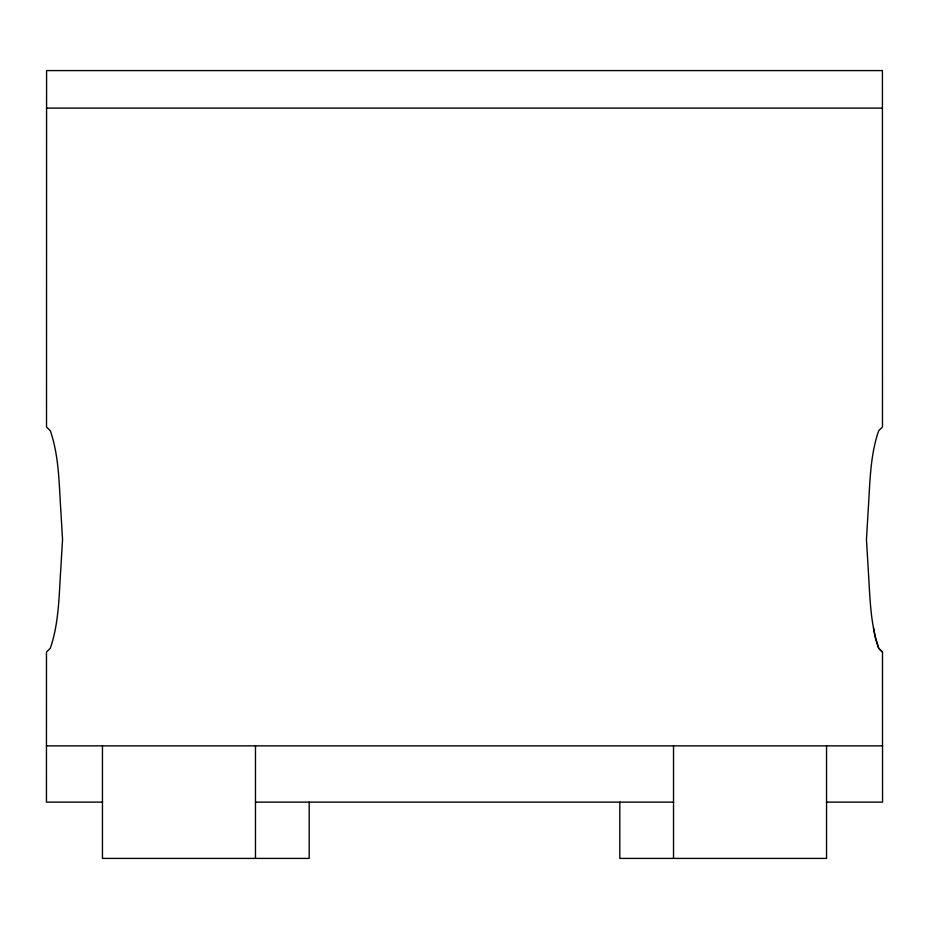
<?xml version="1.0" encoding="UTF-8"?>
<svg xmlns="http://www.w3.org/2000/svg" width="929" height="929" viewBox="0 0 929 929"><rect width="100%" height="100%" fill="white"/><g stroke="black" fill="none" stroke-linecap="round" stroke-linejoin="round"><path stroke-width="1.39" d="M102.457 802.133L46.45 802.133L46.473 652.077L50.305 648.245C58.945 623.15 58.98 596.128 60.733 569.918L62.545 539.528L60.745 509.138C59.003 482.929 58.98 455.918 50.352 430.824L46.52 426.98L46.578 70.592L882.422 70.592L882.48 426.98L878.648 430.824C870.02 455.918 869.997 482.929 868.255 509.138L866.455 539.528L868.267 569.918C870.009 596.128 870.09 623.127 878.671 648.245L882.48 652.077L882.55 802.133L826.543 802.133M46.578 108.112L882.422 108.112M46.45 745.859L882.55 745.859M255.475 802.133L673.525 802.133M882.48 652.077L878.695 648.245L875.118 636.992L873.55 627.876M826.543 745.859L826.543 858.408L619.817 858.408L619.817 802.133M673.525 745.859L673.525 858.408M309.183 802.133L309.183 858.408L102.457 858.408L102.457 745.859M255.475 745.859L255.475 858.408"/></g></svg>
